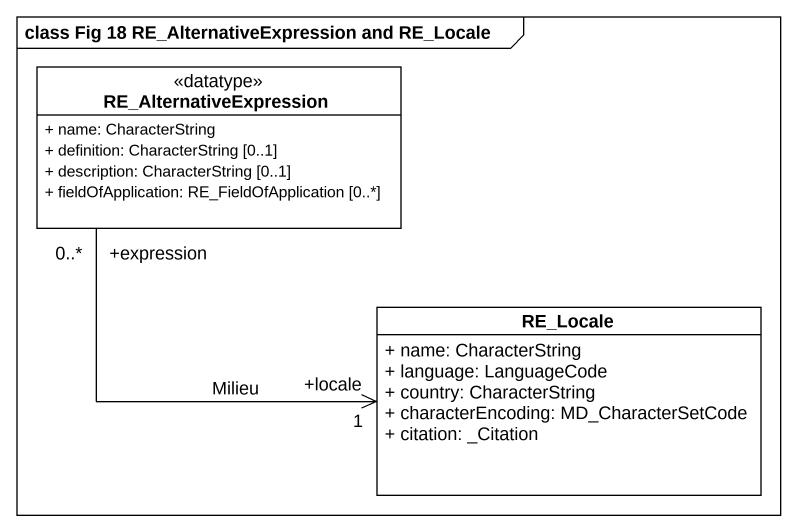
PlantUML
@startuml
mainframe class Fig 18 RE_AlternativeExpression and RE_Locale
hide circle
hide empty members
skinparam classAttributeIconSize 0
class RE_AlternativeExpression <<datatype>> {
  + name: CharacterString
  + definition: CharacterString [0..1]
  + description: CharacterString [0..1]
  + fieldOfApplication: RE_FieldOfApplication [0..*]
}
class RE_Locale {
  + name: CharacterString
  + language: LanguageCode
  + country: CharacterString
  + characterEncoding: MD_CharacterSetCode
  + citation: _Citation
}
RE_AlternativeExpression "+expression\n0..*" --> "+locale\n1" RE_Locale : Milieu
@enduml
